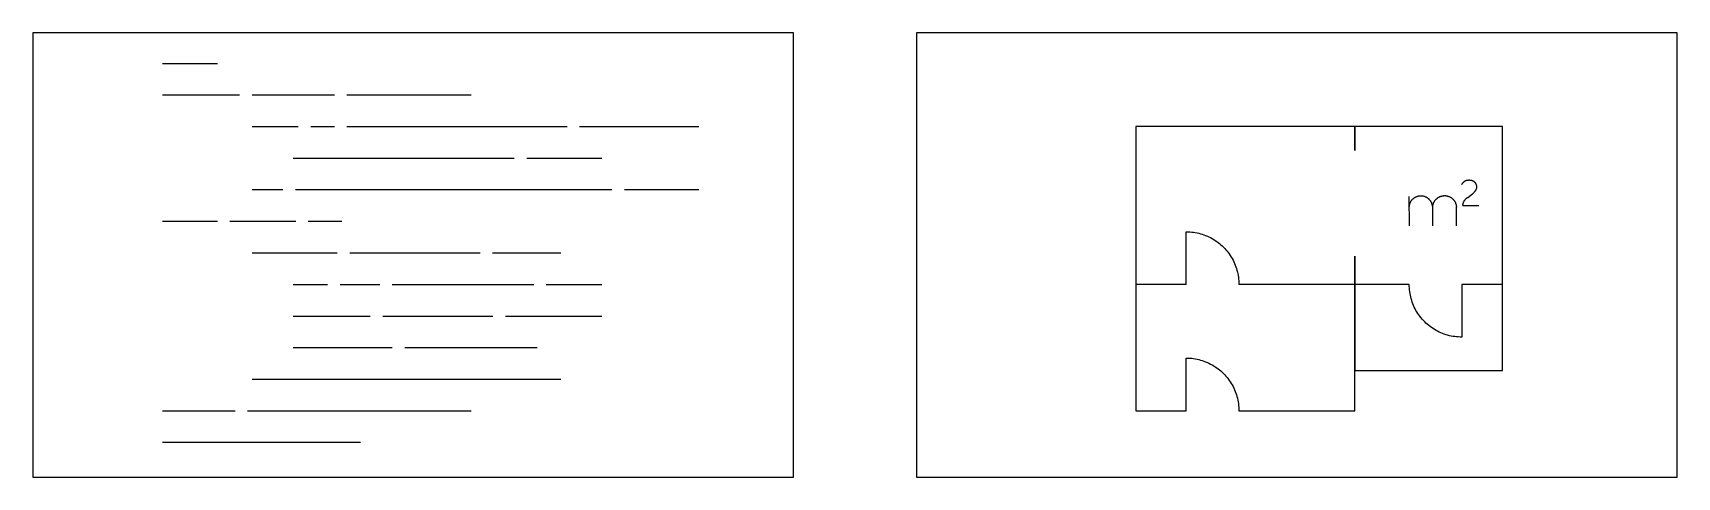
# Model space of a CAD drawing. Header units: millimetres. Extents: x -17 to 113, y 38 to 73.
import ezdxf

# ---------------------------------------------------------------- set-up
doc = ezdxf.new("R2010")
doc.units = ezdxf.units.MM
doc.layers.add('Default', color=7, linetype='Continuous', true_color=0x000000)

msp = doc.modelspace()

# ---------------------------------------------------------------- linework, layer by layer
at = {"layer": 'Default'}
for p, q in [((42.84, 72.99), (-17.16, 72.99)), ((-17.16, 72.99), (-17.16, 37.99)), ((42.84, 37.99), (42.84, 72.99)), ((112.56, 72.99), (52.56, 72.99)), ((52.56, 72.99), (52.56, 37.99)), ((112.56, 37.99), (112.56, 72.99)), ((-6.94, 70.59), (-2.58, 70.59)), ((-6.94, 68.1), (-0.85, 68.1)), ((0.14, 68.1), (6.63, 68.1)), ((7.61, 68.1), (17.41, 68.1)), ((0.14, 65.62), (3.78, 65.62)), ((4.76, 65.62), (6.63, 65.62)), ((7.61, 65.62), (24.99, 65.62)), ((25.97, 65.62), (35.39, 65.62)), ((87.14, 65.62), (69.86, 65.62)), ((69.86, 65.62), (69.86, 43.21)), ((98.78, 65.62), (87.14, 65.62)), ((87.14, 65.62), (87.14, 63.72)), ((87.14, 63.72), (87.14, 65.62)), ((98.78, 46.39), (98.78, 65.62)), ((3.37, 63.13), (20.81, 63.13)), ((21.8, 63.13), (27.73, 63.13)), ((95.57, 61.05), (95.56, 61.04)), ((95.58, 61.06), (95.57, 61.05)), ((95.59, 61.09), (95.58, 61.08)), ((95.58, 61.08), (95.58, 61.06)), ((95.6, 61.1), (95.59, 61.09)), ((95.61, 61.11), (95.6, 61.1)), ((95.62, 61.13), (95.61, 61.12)), ((95.61, 61.12), (95.61, 61.11)), ((95.63, 61.15), (95.62, 61.13)), ((95.64, 61.16), (95.63, 61.15)), ((95.65, 61.17), (95.64, 61.16)), ((95.66, 61.18), (95.65, 61.17)), ((95.67, 61.19), (95.66, 61.18)), ((95.68, 61.2), (95.67, 61.19)), ((95.69, 61.21), (95.68, 61.2)), ((95.71, 61.22), (95.69, 61.21)), ((95.72, 61.23), (95.71, 61.22)), ((95.73, 61.24), (95.72, 61.23)), ((95.74, 61.25), (95.73, 61.24)), ((95.75, 61.26), (95.74, 61.25)), ((95.77, 61.27), (95.75, 61.26)), ((95.78, 61.28), (95.77, 61.27)), ((95.79, 61.29), (95.78, 61.28)), ((95.81, 61.29), (95.79, 61.29)), ((95.82, 61.3), (95.81, 61.29)), ((95.84, 61.31), (95.82, 61.3)), ((95.85, 61.32), (95.84, 61.31)), ((95.87, 61.32), (95.85, 61.32)), ((95.88, 61.33), (95.87, 61.32)), ((95.9, 61.34), (95.88, 61.33)), ((95.91, 61.34), (95.9, 61.34)), ((95.93, 61.35), (95.91, 61.34)), ((95.95, 61.35), (95.93, 61.35)), ((95.96, 61.35), (95.95, 61.35)), ((95.98, 61.36), (95.96, 61.35)), ((95.99, 61.36), (95.98, 61.36)), ((96.01, 61.37), (95.99, 61.36)), ((96.03, 61.37), (96.01, 61.37)), ((96.05, 61.37), (96.03, 61.37)), ((96.07, 61.37), (96.05, 61.37)), ((96.08, 61.37), (96.07, 61.37)), ((96.1, 61.38), (96.08, 61.37)), ((96.12, 61.38), (96.1, 61.38)), ((96.15, 61.38), (96.12, 61.38)), ((96.19, 61.38), (96.15, 61.38)), ((96.21, 61.37), (96.19, 61.38)), ((96.23, 61.37), (96.21, 61.37)), ((96.25, 61.37), (96.23, 61.37)), ((96.27, 61.37), (96.25, 61.37)), ((96.29, 61.37), (96.27, 61.37)), ((96.31, 61.36), (96.29, 61.37)), ((96.33, 61.36), (96.31, 61.36)), ((96.35, 61.35), (96.33, 61.36)), ((96.36, 61.35), (96.35, 61.35)), ((96.38, 61.34), (96.36, 61.35)), ((96.4, 61.34), (96.38, 61.34)), ((96.42, 61.33), (96.4, 61.34)), ((96.43, 61.33), (96.42, 61.33)), ((96.45, 61.32), (96.43, 61.33)), ((96.46, 61.31), (96.45, 61.32)), ((96.48, 61.31), (96.46, 61.31)), ((96.49, 61.3), (96.48, 61.31)), ((96.51, 61.29), (96.49, 61.3)), ((96.52, 61.28), (96.51, 61.29)), ((96.54, 61.27), (96.52, 61.28)), ((96.55, 61.26), (96.54, 61.27)), ((96.56, 61.25), (96.55, 61.26)), ((96.58, 61.24), (96.56, 61.25)), ((96.59, 61.23), (96.58, 61.24)), ((96.6, 61.22), (96.59, 61.23)), ((96.61, 61.21), (96.6, 61.22)), ((96.62, 61.2), (96.61, 61.21)), ((96.63, 61.19), (96.62, 61.2)), ((96.64, 61.18), (96.63, 61.19)), ((96.65, 61.17), (96.64, 61.18)), ((96.66, 61.15), (96.65, 61.17)), ((96.67, 61.14), (96.66, 61.15)), ((96.68, 61.13), (96.67, 61.14)), ((96.69, 61.12), (96.68, 61.13)), ((96.69, 61.1), (96.69, 61.12)), ((96.7, 61.09), (96.69, 61.1)), ((96.71, 61.08), (96.7, 61.09)), ((96.71, 61.06), (96.71, 61.08)), ((96.72, 61.05), (96.71, 61.06)), ((96.73, 61.03), (96.72, 61.05)), ((96.73, 61.02), (96.73, 61.03)), ((96.74, 61), (96.73, 61.02)), ((96.74, 60.99), (96.74, 61)), ((96.74, 60.97), (96.74, 60.99)), ((96.75, 60.96), (96.74, 60.97)), ((0.14, 60.64), (2.56, 60.64)), ((3.55, 60.64), (28.53, 60.64)), ((29.52, 60.64), (35.39, 60.64)), ((91.39, 60.1), (91.41, 57.78)), ((91.53, 59.67), (91.51, 59.64)), ((91.54, 59.7), (91.53, 59.67)), ((91.56, 59.73), (91.54, 59.7)), ((91.58, 59.75), (91.56, 59.73)), ((91.6, 59.78), (91.58, 59.75)), ((91.62, 59.8), (91.6, 59.78)), ((91.64, 59.83), (91.62, 59.8)), ((91.66, 59.85), (91.64, 59.83)), ((91.69, 59.88), (91.66, 59.85)), ((91.71, 59.9), (91.69, 59.88)), ((91.73, 59.92), (91.71, 59.9)), ((91.76, 59.94), (91.73, 59.92)), ((91.79, 59.96), (91.76, 59.94)), ((91.81, 59.98), (91.79, 59.96)), ((91.84, 60), (91.81, 59.98)), ((91.87, 60.01), (91.84, 60)), ((91.9, 60.03), (91.87, 60.01)), ((91.93, 60.05), (91.9, 60.03)), ((91.96, 60.06), (91.93, 60.05)), ((91.99, 60.07), (91.96, 60.06)), ((92.02, 60.08), (91.99, 60.07)), ((92.05, 60.1), (92.02, 60.08)), ((92.08, 60.11), (92.05, 60.1)), ((92.11, 60.11), (92.08, 60.11)), ((92.14, 60.12), (92.11, 60.11)), ((92.17, 60.13), (92.14, 60.12)), ((92.21, 60.13), (92.17, 60.13)), ((92.24, 60.14), (92.21, 60.13)), ((92.27, 60.14), (92.24, 60.14)), ((92.3, 60.14), (92.27, 60.14)), ((92.34, 60.14), (92.3, 60.14)), ((92.37, 60.14), (92.34, 60.14)), ((92.4, 60.14), (92.37, 60.14)), ((92.43, 60.14), (92.4, 60.14)), ((92.47, 60.13), (92.43, 60.14)), ((92.5, 60.13), (92.47, 60.13)), ((92.53, 60.12), (92.5, 60.13)), ((92.56, 60.12), (92.53, 60.12)), ((92.6, 60.11), (92.56, 60.12)), ((92.63, 60.1), (92.6, 60.11)), ((92.66, 60.09), (92.63, 60.1)), ((92.69, 60.08), (92.66, 60.09)), ((92.72, 60.06), (92.69, 60.08)), ((92.75, 60.05), (92.72, 60.06)), ((92.78, 60.04), (92.75, 60.05)), ((92.81, 60.02), (92.78, 60.04)), ((92.83, 60), (92.81, 60.02)), ((92.86, 59.99), (92.83, 60)), ((92.89, 59.97), (92.86, 59.99)), ((92.92, 59.95), (92.89, 59.97)), ((92.94, 59.93), (92.92, 59.95)), ((92.97, 59.91), (92.94, 59.93)), ((92.99, 59.88), (92.97, 59.91)), ((93.01, 59.86), (92.99, 59.88)), ((93.04, 59.84), (93.01, 59.86)), ((93.06, 59.81), (93.04, 59.84)), ((93.08, 59.79), (93.06, 59.81)), ((93.1, 59.76), (93.08, 59.79)), ((93.12, 59.74), (93.1, 59.76)), ((93.14, 59.71), (93.12, 59.74)), ((93.15, 59.68), (93.14, 59.71)), ((93.17, 59.65), (93.15, 59.68)), ((93.38, 59.65), (93.4, 59.68)), ((93.4, 59.68), (93.41, 59.71)), ((93.41, 59.71), (93.43, 59.74)), ((93.43, 59.74), (93.45, 59.76)), ((93.45, 59.76), (93.46, 59.79)), ((93.46, 59.79), (93.48, 59.81)), ((93.48, 59.81), (93.5, 59.84)), ((93.5, 59.84), (93.53, 59.86)), ((93.53, 59.86), (93.55, 59.89)), ((93.55, 59.89), (93.57, 59.91)), ((93.57, 59.91), (93.6, 59.93)), ((93.6, 59.93), (93.62, 59.95)), ((93.62, 59.95), (93.65, 59.97)), ((93.65, 59.97), (93.67, 59.99)), ((93.67, 59.99), (93.7, 60.01)), ((93.7, 60.01), (93.72, 60.03)), ((93.72, 60.03), (93.75, 60.04)), ((93.75, 60.04), (93.78, 60.06)), ((93.78, 60.06), (93.81, 60.07)), ((93.81, 60.07), (93.84, 60.09)), ((93.84, 60.09), (93.87, 60.1)), ((93.87, 60.1), (93.9, 60.11)), ((93.9, 60.11), (93.93, 60.12)), ((93.93, 60.12), (93.96, 60.13)), ((93.96, 60.13), (93.99, 60.14)), ((93.99, 60.14), (94.02, 60.15)), ((94.02, 60.15), (94.06, 60.15)), ((94.06, 60.15), (94.09, 60.16)), ((94.09, 60.16), (94.12, 60.16)), ((94.12, 60.16), (94.15, 60.17)), ((94.15, 60.17), (94.18, 60.17)), ((94.18, 60.17), (94.22, 60.17)), ((94.22, 60.17), (94.25, 60.17)), ((94.25, 60.17), (94.28, 60.17)), ((94.28, 60.17), (94.31, 60.16)), ((94.31, 60.16), (94.35, 60.16)), ((94.35, 60.16), (94.38, 60.15)), ((94.38, 60.15), (94.41, 60.15)), ((94.41, 60.15), (94.44, 60.14)), ((94.44, 60.14), (94.47, 60.13)), ((94.47, 60.13), (94.5, 60.12)), ((94.5, 60.12), (94.53, 60.11)), ((94.53, 60.11), (94.56, 60.1)), ((94.56, 60.1), (94.59, 60.09)), ((94.59, 60.09), (94.62, 60.07)), ((94.62, 60.07), (94.65, 60.06)), ((94.65, 60.06), (94.68, 60.04)), ((94.68, 60.04), (94.71, 60.03)), ((94.71, 60.03), (94.74, 60.01)), ((94.74, 60.01), (94.76, 59.99)), ((94.76, 59.99), (94.79, 59.97)), ((94.79, 59.97), (94.81, 59.95)), ((94.81, 59.95), (94.84, 59.93)), ((94.84, 59.93), (94.86, 59.91)), ((94.86, 59.91), (94.88, 59.89)), ((94.88, 59.89), (94.91, 59.86)), ((94.91, 59.86), (94.93, 59.84)), ((94.93, 59.84), (94.95, 59.81)), ((94.95, 59.81), (94.97, 59.79)), ((94.97, 59.79), (94.99, 59.76)), ((94.99, 59.76), (95, 59.74)), ((95, 59.74), (95.02, 59.71)), ((95.02, 59.71), (95.04, 59.68)), ((95.04, 59.68), (95.05, 59.65)), ((95.72, 59.67), (95.74, 59.69)), ((95.74, 59.69), (95.75, 59.72)), ((95.75, 59.72), (95.77, 59.75)), ((95.77, 59.75), (95.78, 59.77)), ((95.78, 59.77), (95.8, 59.8)), ((95.8, 59.8), (95.82, 59.82)), ((95.82, 59.82), (95.84, 59.85)), ((95.84, 59.85), (95.85, 59.87)), ((95.85, 59.87), (95.87, 59.89)), ((95.87, 59.89), (95.9, 59.92)), ((95.9, 59.92), (95.92, 59.94)), ((95.92, 59.94), (95.94, 59.96)), ((95.94, 59.96), (95.96, 59.98)), ((95.96, 59.98), (95.99, 60)), ((95.99, 60), (96.01, 60.02)), ((96.01, 60.02), (96.04, 60.03)), ((96.04, 60.03), (96.42, 60.32)), ((96.42, 60.32), (96.46, 60.35)), ((96.46, 60.35), (96.49, 60.38)), ((96.49, 60.38), (96.53, 60.41)), ((96.53, 60.41), (96.54, 60.43)), ((96.54, 60.43), (96.56, 60.44)), ((96.56, 60.44), (96.58, 60.46)), ((96.58, 60.46), (96.59, 60.48)), ((96.59, 60.48), (96.61, 60.49)), ((96.61, 60.49), (96.62, 60.51)), ((96.62, 60.51), (96.63, 60.52)), ((96.63, 60.52), (96.64, 60.54)), ((96.64, 60.54), (96.65, 60.55)), ((96.65, 60.55), (96.66, 60.57)), ((96.66, 60.57), (96.67, 60.58)), ((96.67, 60.58), (96.68, 60.6)), ((96.68, 60.6), (96.69, 60.61)), ((96.69, 60.61), (96.7, 60.63)), ((96.7, 60.63), (96.71, 60.64)), ((96.71, 60.66), (96.72, 60.67)), ((96.71, 60.64), (96.71, 60.66)), ((96.72, 60.68), (96.73, 60.7)), ((96.72, 60.67), (96.72, 60.68)), ((96.73, 60.71), (96.74, 60.73)), ((96.73, 60.7), (96.73, 60.71)), ((96.74, 60.74), (96.75, 60.76)), ((96.74, 60.73), (96.74, 60.74)), ((96.75, 60.94), (96.75, 60.96)), ((96.75, 60.93), (96.75, 60.94)), ((96.75, 60.91), (96.75, 60.93)), ((96.75, 60.89), (96.75, 60.91)), ((96.75, 60.87), (96.75, 60.89)), ((96.75, 60.86), (96.75, 60.87)), ((96.75, 60.84), (96.75, 60.86)), ((96.75, 60.82), (96.75, 60.84)), ((96.75, 60.81), (96.75, 60.82)), ((96.75, 60.79), (96.75, 60.81)), ((96.75, 60.78), (96.75, 60.79)), ((96.75, 60.76), (96.75, 60.78)), ((91.41, 59.3), (91.4, 59.27)), ((91.4, 59.27), (91.4, 59.23)), ((91.42, 59.36), (91.41, 59.33)), ((91.41, 59.33), (91.41, 59.3)), ((91.43, 59.43), (91.42, 59.4)), ((91.42, 59.4), (91.42, 59.36)), ((91.44, 59.46), (91.43, 59.43)), ((91.45, 59.49), (91.44, 59.46)), ((91.46, 59.52), (91.45, 59.49)), ((91.47, 59.55), (91.46, 59.52)), ((91.48, 59.58), (91.47, 59.55)), ((91.5, 59.61), (91.48, 59.58)), ((91.51, 59.64), (91.5, 59.61)), ((93.18, 59.62), (93.17, 59.65)), ((93.2, 59.59), (93.18, 59.62)), ((93.21, 59.56), (93.2, 59.59)), ((93.22, 59.53), (93.21, 59.56)), ((93.23, 59.5), (93.22, 59.53)), ((93.24, 59.47), (93.23, 59.5)), ((93.25, 59.44), (93.24, 59.47)), ((93.26, 59.41), (93.25, 59.44)), ((93.27, 59.38), (93.26, 59.41)), ((93.27, 59.34), (93.27, 59.38)), ((93.28, 59.31), (93.27, 59.34)), ((93.28, 59.28), (93.28, 59.31)), ((93.28, 59.28), (93.29, 59.31)), ((93.28, 59.25), (93.28, 59.28)), ((93.28, 59.25), (93.28, 59.28)), ((93.28, 57.78), (93.28, 59.25)), ((93.29, 59.37), (93.3, 59.41)), ((93.29, 59.34), (93.29, 59.37)), ((93.29, 59.31), (93.29, 59.34)), ((93.3, 59.44), (93.31, 59.47)), ((93.3, 59.41), (93.3, 59.44)), ((93.31, 59.47), (93.32, 59.5)), ((93.32, 59.5), (93.33, 59.53)), ((93.33, 59.53), (93.34, 59.56)), ((93.34, 59.56), (93.35, 59.59)), ((93.35, 59.59), (93.37, 59.62)), ((93.37, 59.62), (93.38, 59.65)), ((95.05, 59.65), (95.07, 59.62)), ((95.07, 59.62), (95.08, 59.59)), ((95.08, 59.59), (95.09, 59.56)), ((95.09, 59.56), (95.1, 59.53)), ((95.1, 59.53), (95.11, 59.5)), ((95.11, 59.5), (95.12, 59.47)), ((95.12, 59.47), (95.13, 59.44)), ((95.13, 59.44), (95.13, 59.41)), ((95.13, 59.41), (95.14, 59.37)), ((95.14, 59.37), (95.14, 59.34)), ((95.14, 59.34), (95.15, 59.31)), ((95.15, 59.31), (95.15, 59.28)), ((95.15, 59.28), (95.15, 59.25)), ((95.15, 57.78), (95.15, 59.25)), ((95.65, 59.43), (95.66, 59.46)), ((95.65, 59.4), (95.65, 59.43)), ((95.65, 59.4), (96.92, 59.4)), ((95.66, 59.46), (95.67, 59.49)), ((95.67, 59.52), (95.68, 59.55)), ((95.67, 59.49), (95.67, 59.52)), ((95.68, 59.55), (95.69, 59.58)), ((95.69, 59.58), (95.7, 59.61)), ((95.7, 59.61), (95.71, 59.64)), ((95.71, 59.64), (95.72, 59.67)), ((-6.94, 58.15), (-2.6, 58.15)), ((-1.62, 58.15), (3.59, 58.15)), ((4.57, 58.15), (7.22, 58.15)), ((73.84, 57.32), (73.98, 57.32)), ((73.84, 53.17), (73.84, 57.32)), ((73.98, 57.32), (74.12, 57.31)), ((74.12, 57.31), (74.27, 57.3)), ((74.27, 57.3), (74.41, 57.29)), ((74.41, 57.29), (74.55, 57.26)), ((74.55, 57.26), (74.69, 57.24)), ((74.69, 57.24), (74.82, 57.21)), ((74.82, 57.21), (74.96, 57.17)), ((74.96, 57.17), (75.1, 57.13)), ((75.1, 57.13), (75.23, 57.08)), ((75.23, 57.08), (75.36, 57.03)), ((75.36, 57.03), (75.5, 56.98)), ((75.5, 56.98), (75.62, 56.92)), ((75.62, 56.92), (75.75, 56.86)), ((75.75, 56.86), (75.88, 56.79)), ((75.88, 56.79), (76, 56.72)), ((76, 56.72), (76.12, 56.64)), ((76.12, 56.64), (76.24, 56.56)), ((76.24, 56.56), (76.35, 56.48)), ((76.35, 56.48), (76.46, 56.39)), ((76.46, 56.39), (76.57, 56.3)), ((76.57, 56.3), (76.68, 56.21)), ((76.68, 56.21), (76.78, 56.11)), ((76.78, 56.11), (76.88, 56.01)), ((76.88, 56.01), (76.97, 55.9)), ((76.97, 55.9), (77.06, 55.79)), ((77.06, 55.79), (77.15, 55.68)), ((0.14, 55.66), (6.86, 55.66)), ((7.84, 55.66), (18.13, 55.66)), ((19.11, 55.66), (24.5, 55.66)), ((77.15, 55.68), (77.23, 55.57)), ((77.23, 55.57), (77.31, 55.45)), ((77.31, 55.45), (77.39, 55.33)), ((77.39, 55.33), (77.46, 55.21)), ((77.46, 55.21), (77.53, 55.08)), ((77.53, 55.08), (77.59, 54.95)), ((77.59, 54.95), (77.65, 54.83)), ((77.65, 54.83), (77.7, 54.69)), ((77.7, 54.69), (77.75, 54.56)), ((77.75, 54.56), (77.8, 54.43)), ((87.14, 55.41), (87.14, 46.39)), ((87.14, 43.21), (87.14, 55.41)), ((77.8, 54.43), (77.84, 54.29)), ((77.84, 54.29), (77.88, 54.15)), ((77.88, 54.15), (77.91, 54.02)), ((77.91, 54.02), (77.93, 53.88)), ((77.93, 53.88), (77.96, 53.74)), ((77.96, 53.74), (77.97, 53.6)), ((77.97, 53.6), (77.98, 53.45)), ((77.98, 53.45), (77.99, 53.31)), ((77.99, 53.31), (77.99, 53.17)), ((3.37, 53.17), (6.1, 53.17)), ((7.08, 53.17), (10.21, 53.17)), ((11.2, 53.17), (22.37, 53.17)), ((23.35, 53.17), (27.73, 53.17)), ((73.84, 53.17), (69.86, 53.17)), ((91.43, 53.17), (77.99, 53.17)), ((91.43, 53.03), (91.43, 53.17)), ((91.44, 52.89), (91.43, 53.03)), ((91.45, 52.75), (91.44, 52.89)), ((91.47, 52.6), (91.45, 52.75)), ((91.49, 52.46), (91.47, 52.6)), ((91.52, 52.33), (91.49, 52.46)), ((91.55, 52.19), (91.52, 52.33)), ((91.58, 52.05), (91.55, 52.19)), ((91.63, 51.91), (91.58, 52.05)), ((91.67, 51.78), (91.63, 51.91)), ((98.78, 53.17), (95.58, 53.17)), ((95.58, 53.17), (95.58, 49.02)), ((3.37, 50.68), (9.45, 50.68)), ((10.44, 50.68), (19.14, 50.68)), ((20.12, 50.68), (27.73, 50.68)), ((91.72, 51.65), (91.67, 51.78)), ((91.77, 51.52), (91.72, 51.65)), ((91.83, 51.39), (91.77, 51.52)), ((91.9, 51.26), (91.83, 51.39)), ((91.96, 51.13), (91.9, 51.26)), ((92.04, 51.01), (91.96, 51.13)), ((92.11, 50.89), (92.04, 51.01)), ((92.19, 50.77), (92.11, 50.89)), ((92.27, 50.66), (92.19, 50.77)), ((92.36, 50.55), (92.27, 50.66)), ((92.45, 50.44), (92.36, 50.55)), ((92.55, 50.34), (92.45, 50.44)), ((92.65, 50.23), (92.55, 50.34)), ((92.75, 50.13), (92.65, 50.23)), ((92.85, 50.04), (92.75, 50.13)), ((92.96, 49.95), (92.85, 50.04)), ((93.07, 49.86), (92.96, 49.95)), ((93.19, 49.78), (93.07, 49.86)), ((93.31, 49.7), (93.19, 49.78)), ((93.43, 49.62), (93.31, 49.7)), ((93.55, 49.55), (93.43, 49.62)), ((93.67, 49.48), (93.55, 49.55)), ((93.8, 49.42), (93.67, 49.48)), ((93.93, 49.36), (93.8, 49.42)), ((94.06, 49.31), (93.93, 49.36)), ((94.19, 49.26), (94.06, 49.31)), ((3.37, 48.19), (11.2, 48.19)), ((12.18, 48.19), (22.62, 48.19)), ((94.33, 49.21), (94.19, 49.26)), ((94.46, 49.17), (94.33, 49.21)), ((94.6, 49.13), (94.46, 49.17)), ((94.74, 49.1), (94.6, 49.13)), ((94.88, 49.08), (94.74, 49.1)), ((95.02, 49.06), (94.88, 49.08)), ((95.16, 49.04), (95.02, 49.06)), ((95.3, 49.03), (95.16, 49.04)), ((95.44, 49.02), (95.3, 49.03)), ((95.58, 49.02), (95.44, 49.02)), ((73.84, 47.37), (73.98, 47.37)), ((73.84, 43.21), (73.84, 47.37)), ((73.98, 47.37), (74.12, 47.36)), ((74.12, 47.36), (74.27, 47.35)), ((74.27, 47.35), (74.41, 47.33)), ((74.41, 47.33), (74.55, 47.31)), ((74.55, 47.31), (74.69, 47.28)), ((74.69, 47.28), (74.82, 47.25)), ((74.82, 47.25), (74.96, 47.21)), ((74.96, 47.21), (75.1, 47.17)), ((75.1, 47.17), (75.23, 47.13)), ((75.23, 47.13), (75.36, 47.08)), ((75.36, 47.08), (75.5, 47.02)), ((75.5, 47.02), (75.62, 46.97)), ((75.62, 46.97), (75.75, 46.9)), ((75.75, 46.9), (75.88, 46.84)), ((75.88, 46.84), (76, 46.76)), ((76, 46.76), (76.12, 46.69)), ((0.14, 45.7), (24.5, 45.7)), ((76.12, 46.69), (76.24, 46.61)), ((76.24, 46.61), (76.35, 46.52)), ((76.35, 46.52), (76.46, 46.44)), ((76.46, 46.44), (76.57, 46.35)), ((76.57, 46.35), (76.68, 46.25)), ((76.68, 46.25), (76.78, 46.15)), ((76.78, 46.15), (76.88, 46.05)), ((76.88, 46.05), (76.97, 45.94)), ((76.97, 45.94), (77.06, 45.84)), ((77.06, 45.84), (77.15, 45.72)), ((77.15, 45.72), (77.23, 45.61)), ((77.23, 45.61), (77.31, 45.49)), ((77.31, 45.49), (77.39, 45.37)), ((87.14, 46.39), (98.78, 46.39)), ((77.39, 45.37), (77.46, 45.25)), ((77.46, 45.25), (77.53, 45.13)), ((77.53, 45.13), (77.59, 45)), ((77.59, 45), (77.65, 44.87)), ((77.65, 44.87), (77.7, 44.74)), ((77.7, 44.74), (77.75, 44.61)), ((77.75, 44.61), (77.8, 44.47)), ((77.8, 44.47), (77.84, 44.34)), ((77.84, 44.34), (77.88, 44.2)), ((77.88, 44.2), (77.91, 44.06)), ((-6.94, 43.21), (-1.21, 43.21)), ((-0.23, 43.21), (17.42, 43.21)), ((69.86, 43.21), (73.84, 43.21)), ((77.91, 44.06), (77.93, 43.92)), ((77.93, 43.92), (77.96, 43.78)), ((77.96, 43.78), (77.97, 43.64)), ((77.97, 43.64), (77.98, 43.5)), ((77.98, 43.5), (77.99, 43.36)), ((77.99, 43.36), (77.99, 43.21)), ((77.99, 43.21), (87.14, 43.21)), ((-6.94, 40.73), (8.68, 40.73)), ((-17.16, 37.99), (42.84, 37.99)), ((52.56, 37.99), (112.56, 37.99))]:
    msp.add_line(p, q, dxfattribs=at)

doc.saveas('drawing.dxf')
